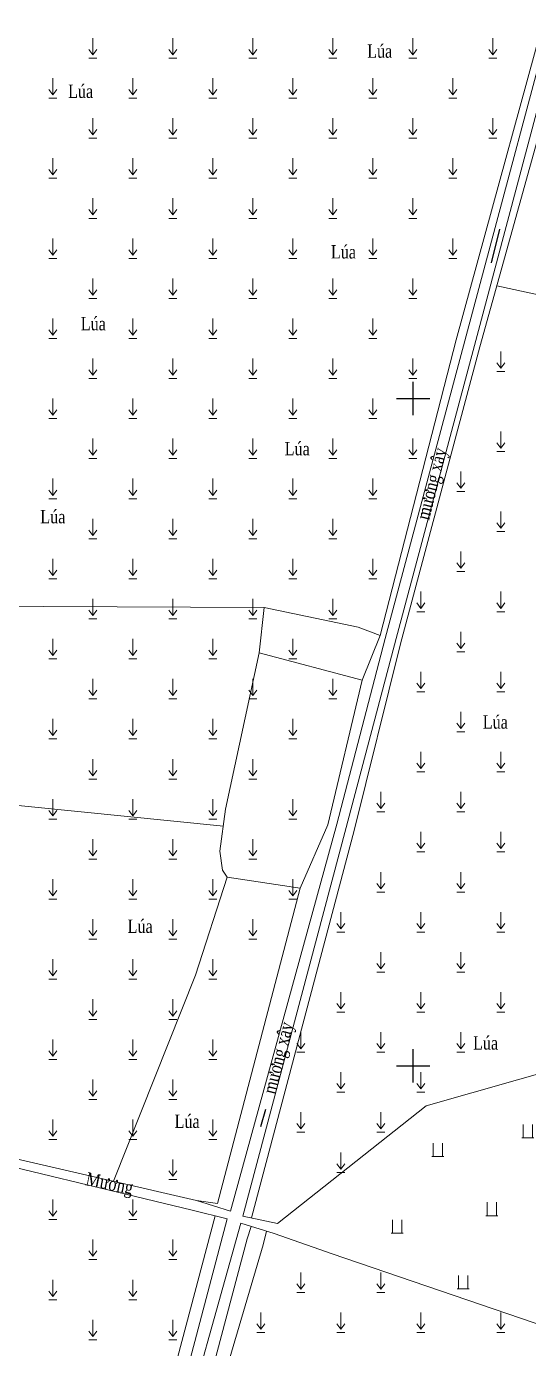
# Model space of a CAD drawing. Header units: metres. Extents: x 585499 to 586851, y 1565849 to 1566901.
# Drawn here: x 586021 to 586058.7, y 1566178.8 to 1566277.9 of the extents above; entities that cross this region are included whole.
import ezdxf

# ---------------------------------------------------------------- set-up
doc = ezdxf.new("R2010")
doc.units = ezdxf.units.M
for name, color, linetype, lineweight in [('duong bo', 97, 'Continuous', 0), ('muong xay', 90, 'Continuous', 0), ('text', 7, 'Continuous', 0), ('ThucVat', 90, 'Continuous', 0), ('thuy van', 111, 'Continuous', 0)]:
    doc.layers.add(name, color=color, linetype=linetype, lineweight=lineweight)
doc.layers.add('K_HUNG', color=7, linetype='Continuous')
doc.styles.add('ghi chu', font='times.ttf', dxfattribs={"height": 1})
doc.styles.get("Standard").update_dxf_attribs({"font": 'simplex.shx'})
doc.linetypes.add('B_DAP_CAO1', pattern='A,0.2,[130,ltypeshp.shx,S=0.7500000000000001,R=0,X=0,Y=0.75],1.2,[130,ltypeshp.shx,S=0.25,R=0,X=0,Y=0.25],1', length=2.4)
doc.linetypes.add('B_DAP_CAO2', pattern='A,0.2,[130,ltypeshp.shx,S=0.7500000000000001,R=0,X=0,Y=-0.75],1.2,[130,ltypeshp.shx,S=0.25,R=0,X=0,Y=-0.25],1', length=2.4)
doc.linetypes.add('TAluy-500', pattern='A,0.667,[130,ltypeshp.shx,S=-0.25,R=0,X=-0.25,Y=0.25],0.333', length=1)
doc.linetypes.add('TAluy-500N', pattern='A,0.667,[130,ltypeshp.shx,S=-0.25,R=0,X=0.25,Y=-0.25],0.333', length=1)
doc.dimstyles.get("Standard").update_dxf_attribs({"dimtxt": 0.18, "dimasz": 0.18, "dimexe": 0.18, "dimexo": 0.0625, "dimgap": 0.09, "dimtad": 0, "dimtih": 1, "dimtoh": 1, "dimdec": 4, "dimzin": 0, "dimdsep": 46, "dimtxsty": 'Standard', "dimcen": 0.09, "dimadec": 0, "dimazin": 0, "dimtfac": 1, "dimtdec": 4, "dimtofl": 0, "dimtmove": 0, "dimatfit": 3, "dimfxl": 1, "dimtolj": 1, "dimtzin": 0, "dimarcsym": 0})

# ---------------------------------------------------------------- blocks, each defined once
blk = doc.blocks.new('fdsa')
at = {"layer": 'ThucVat', "color": 8}
for p, q in [((586981.4263575979, 1565459.991382506), (586981.4263575979, 1565458.991382506)), ((586982.1263575979, 1565459.991382506), (586982.1263575979, 1565458.991382506))]:
    blk.add_line(p, q, dxfattribs=at)
blk.add_lwpolyline([(586981.326357598, 1565458.991382506), (586982.2263575979, 1565458.991382506)], dxfattribs=at)
blk = doc.blocks.new('aa')
at = {"layer": 'ThucVat', "color": 8}
for p, q in [((586849.3487158166, 1565409.619042327), (586849.3487158166, 1565410.869042327)), ((586849.3487158166, 1565409.619042327), (586849.0487158166, 1565410.019042327)), ((586849.3487158166, 1565409.619042327), (586849.6487158167, 1565410.019042327)), ((586849.0487158166, 1565409.369042327), (586849.6487158167, 1565409.369042327))]:
    blk.add_line(p, q, dxfattribs=at)

msp = doc.modelspace()

# ---------------------------------------------------------------- linework, layer by layer
at = {"layer": 'duong bo', "color": 8, "linetype": 'B_DAP_CAO1', "elevation": 14.25}
for points in [[(586046.1740236235, 1566228.887469895), (586047.5260000001, 1566232.237), (586053.238, 1566254.377), (586061.238, 1566283.671), (586061.501003689, 1566286.437478748), (586061.7390672351, 1566287.495220035)], [(586063.1660000001, 1566283.212), (586055.0140000001, 1566253.854), (586049.055, 1566231.616), (586045.589, 1566217.642), (586037.8769400567, 1566188.613296122)], [(586041.533, 1566213.319), (586043.609, 1566218.062), (586046.1740236235, 1566228.887469895)], [(586030.1610000001, 1566169.942), (586035.1622208458, 1566188.757167235)]]:
    msp.add_lwpolyline(points, dxfattribs=at)
at = {"layer": 'duong bo', "color": 8, "elevation": 14.25}
for points in [[(586061.2478318124, 1566199.94069233), (586062.4324100881, 1566210.297871422), (586065.4739205772, 1566231.270727539), (586068.8161870292, 1566244.384314237), (586065.6425749093, 1566256.406310095), (586056.2857907407, 1566258.434131571)], [(586038.8421313096, 1566234.328795638), (586011.2373796004, 1566234.4524833)], [(586047.5260000001, 1566232.237), (586045.8840000001, 1566232.861), (586038.8421313096, 1566234.328795638), (586038.4640096597, 1566230.930551636)], [(586046.1740236235, 1566228.887469895), (586038.4640096597, 1566230.930551636), (586035.9410000001, 1566219.219), (586035.5188773901, 1566216.0888394), (586035.709, 1566214.656), (586036.0611719503, 1566214.138212944)], [(586010.1879703895, 1566220.529797712), (586035.7721233076, 1566217.966730738)], [(586027.5417345387, 1566191.355463044), (586033.6930151443, 1566206.795686136), (586036.0611719503, 1566214.138212944), (586041.533, 1566213.319)], [(586061.2478318124, 1566199.94069233), (586076.2820127658, 1566194.825022713), (586085.5664094172, 1566195.931231748), (586096.8683120979, 1566191.230005474), (586089.4807742934, 1566171.61167403), (586068.4868848452, 1566178.146245113), (586060.0894200245, 1566180.403765218), (586043.9391336504, 1566185.920908247), (586039.5920000001, 1566187.448)], [(586061.2478318124, 1566199.94069233), (586050.969, 1566197.017), (586039.824, 1566188.195)]]:
    msp.add_lwpolyline(points, dxfattribs=at)
at = {"layer": 'duong bo', "color": 8, "linetype": 'B_DAP_CAO2', "elevation": 14.25}
msp.add_lwpolyline([(586041.533, 1566213.319), (586035.336, 1566189.681), (586033.7570000001, 1566189.919)], dxfattribs=at)
at = {"layer": 'K_HUNG', "color": 8}
for p, q in [((586050, 1566248.75), (586050, 1566251.25)), ((586048.75, 1566250), (586051.25, 1566250)), ((586050, 1566198.75), (586050, 1566201.25)), ((586048.75, 1566200), (586051.25, 1566200))]:
    msp.add_line(p, q, dxfattribs=at)
at = {"layer": 'muong xay', "color": 8, "elevation": 14.25}
for points in [[(586060.18, 1566288), (586062.376, 1566287.289), (586061.738, 1566283.714), (586053.968, 1566254.695), (586047.9160000001, 1566232.019), (586044.287, 1566218.112), (586036.31, 1566189.113), (586033.7570000001, 1566189.919)], [(586039.824, 1566188.195), (586037.2220000001, 1566188.754), (586044.981, 1566217.866), (586048.736, 1566232.016), (586054.7050000001, 1566254.346), (586062.452, 1566283.449), (586063, 1566285.372), (586065.618, 1566284.65)], [(586033.4280000001, 1566189.181), (586036.059, 1566188.538), (586031.106, 1566169.798), (586015.363, 1566110.77), (586009.1510000001, 1566088.357)], [(586029.1140000001, 1566149.688), (586026.893, 1566150.501), (586031.9020000001, 1566169.752), (586037.091, 1566188.208), (586037.091, 1566188.208), (586039.5920000001, 1566187.448)]]:
    msp.add_lwpolyline(points, dxfattribs=at)
at = {"layer": 'thuy van', "color": 8, "linetype": 'TAluy-500', "elevation": 14.25}
for points in [[(585990.188, 1566200.203), (585989.9310000001, 1566199.949), (585989.91, 1566199.544), (586002.506, 1566195.767), (586002.8740000001, 1566194.138), (586003.865, 1566193.897), (586004.942, 1566195.548), (586014.338, 1566193.775), (586033.4280000001, 1566189.181)], [(585990.188, 1566200.203), (585989.9310000001, 1566199.949), (585989.91, 1566199.544), (586002.506, 1566195.767), (586002.8740000001, 1566194.138), (586003.865, 1566193.897), (586004.942, 1566195.548), (586014.338, 1566193.775), (586033.4280000001, 1566189.181)], [(586033.7570000001, 1566189.919), (586014.598, 1566194.347), (586004.7270000001, 1566196.688), (586003.116, 1566197.685), (585990.188, 1566200.203)], [(586033.7570000001, 1566189.919), (586014.598, 1566194.347), (586004.7270000001, 1566196.688), (586003.116, 1566197.685), (585990.188, 1566200.203)]]:
    msp.add_lwpolyline(points, dxfattribs=at)
at = {"layer": 'thuy van', "color": 8, "linetype": 'TAluy-500N', "elevation": 14.25}
for points in [[(586032.9480000001, 1566169.747), (586037.5460000001, 1566187.037), (586037.86165893, 1566187.97381336)], [(586032.9480000001, 1566169.747), (586037.5460000001, 1566187.037), (586037.86165893, 1566187.97381336)], [(586039.0024087676, 1566187.627164069), (586038.746, 1566186.598), (586033.679, 1566169.407)], [(586039.0024087676, 1566187.627164069), (586038.746, 1566186.598), (586033.679, 1566169.407)]]:
    msp.add_lwpolyline(points, dxfattribs=at)

# ---------------------------------------------------------------- block references
at = {"layer": 'ThucVat', "color": 8}
for name, p in [('aa', (-823.3659580755048, 866.1175602956209)), ('aa', (-817.3659580755048, 866.1175602956209)), ('aa', (-811.3659580755048, 866.1175602956209)), ('aa', (-805.3659580755048, 866.1175602956209)), ('aa', (-799.3659580755048, 866.1175602956209)), ('aa', (-793.3659580755048, 866.1175602956209)), ('aa', (-793.3659580755048, 866.1175602956209)), ('aa', (-826.3659580755048, 863.1175602956209)), ('aa', (-820.3659580755048, 863.1175602956209)), ('aa', (-814.3659580755048, 863.1175602956209)), ('aa', (-808.3659580755048, 863.1175602956209)), ('aa', (-802.3659580755048, 863.1175602956209)), ('aa', (-796.3659580755048, 863.1175602956209)), ('aa', (-796.3659580755048, 863.1175602956209)), ('aa', (-823.3659580755048, 860.1175602956209)), ('aa', (-817.3659580755048, 860.1175602956209)), ('aa', (-811.3659580755048, 860.1175602956209)), ('aa', (-805.3659580755048, 860.1175602956209)), ('aa', (-799.3659580755048, 860.1175602956209)), ('aa', (-793.3659580755048, 860.1175602956209)), ('aa', (-793.3659580755048, 860.1175602956209)), ('aa', (-826.3659580755048, 857.1175602956209)), ('aa', (-820.3659580755048, 857.1175602956209)), ('aa', (-814.3659580755048, 857.1175602956209)), ('aa', (-808.3659580755048, 857.1175602956209)), ('aa', (-802.3659580755048, 857.1175602956209)), ('aa', (-796.3659580755048, 857.1175602956209)), ('aa', (-796.3659580755048, 857.1175602956209)), ('aa', (-823.3659580755048, 854.1175602956209)), ('aa', (-817.3659580755048, 854.1175602956209)), ('aa', (-811.3659580755048, 854.1175602956209)), ('aa', (-805.3659580755048, 854.1175602956209)), ('aa', (-799.3659580755048, 854.1175602956209)), ('aa', (-826.3659580755048, 851.1175602956209)), ('aa', (-820.3659580755048, 851.1175602956209)), ('aa', (-814.3659580755048, 851.1175602956209)), ('aa', (-808.3659580755048, 851.1175602956209)), ('aa', (-802.3659580755048, 851.1175602956209)), ('aa', (-796.3659580755048, 851.1175602956209)), ('aa', (-796.3659580755048, 851.1175602956209)), ('aa', (-823.3659580755048, 848.1175602956209)), ('aa', (-817.3659580755048, 848.1175602956209)), ('aa', (-811.3659580755048, 848.1175602956209)), ('aa', (-805.3659580755048, 848.1175602956209)), ('aa', (-799.3659580755048, 848.1175602956209)), ('aa', (-826.3659580755048, 845.1175602956209)), ('aa', (-820.3659580755048, 845.1175602956209)), ('aa', (-814.3659580755048, 845.1175602956209)), ('aa', (-808.3659580755048, 845.1175602956209)), ('aa', (-802.3659580755048, 845.1175602956209)), ('aa', (-792.7742721281247, 842.6541792920325)), ('aa', (-823.3659580755048, 842.1175602956209)), ('aa', (-817.3659580755048, 842.1175602956209)), ('aa', (-811.3659580755048, 842.1175602956209)), ('aa', (-805.3659580755048, 842.1175602956209)), ('aa', (-799.3659580755048, 842.1175602956209)), ('aa', (-826.3659580755048, 839.1175602956209)), ('aa', (-820.3659580755048, 839.1175602956209)), ('aa', (-814.3659580755048, 839.1175602956209)), ('aa', (-808.3659580755048, 839.1175602956209)), ('aa', (-802.3659580755048, 839.1175602956209)), ('aa', (-792.7742721281247, 836.6541792920325)), ('aa', (-823.3659580755048, 836.1175602956209)), ('aa', (-817.3659580755048, 836.1175602956209)), ('aa', (-811.3659580755048, 836.1175602956209)), ('aa', (-805.3659580755048, 836.1175602956209)), ('aa', (-799.3659580755048, 836.1175602956209)), ('aa', (-795.7742721281247, 833.6541792920325)), ('aa', (-826.3659580755048, 833.1175602956209)), ('aa', (-820.3659580755048, 833.1175602956209)), ('aa', (-814.3659580755048, 833.1175602956209)), ('aa', (-808.3659580755048, 833.1175602956209)), ('aa', (-802.3659580755048, 833.1175602956209)), ('aa', (-792.7742721281247, 830.6541792920325)), ('aa', (-823.3659580755048, 830.1175602956209)), ('aa', (-817.3659580755048, 830.1175602956209)), ('aa', (-811.3659580755048, 830.1175602956209)), ('aa', (-805.3659580755048, 830.1175602956209)), ('aa', (-795.7742721281247, 827.6541792920325)), ('aa', (-826.3659580755048, 827.1175602956209)), ('aa', (-820.3659580755048, 827.1175602956209)), ('aa', (-814.3659580755048, 827.1175602956209)), ('aa', (-808.3659580755048, 827.1175602956209)), ('aa', (-802.3659580755048, 827.1175602956209)), ('aa', (-798.7742721281247, 824.6541792920325)), ('aa', (-792.7742721281247, 824.6541792920325)), ('aa', (-823.3659580755048, 824.1175602956209)), ('aa', (-817.3659580755048, 824.1175602956209)), ('aa', (-811.3659580755048, 824.1175602956209)), ('aa', (-805.3659580755048, 824.1175602956209)), ('aa', (-795.7742721281247, 821.6541792920325)), ('aa', (-826.3659580755048, 821.1175602956209)), ('aa', (-820.3659580755048, 821.1175602956209)), ('aa', (-814.3659580755048, 821.1175602956209)), ('aa', (-808.3659580755048, 821.1175602956209)), ('aa', (-798.7742721281247, 818.6541792920325)), ('aa', (-792.7742721281247, 818.6541792920325)), ('aa', (-823.3659580755048, 818.1175602956209)), ('aa', (-817.3659580755048, 818.1175602956209)), ('aa', (-811.3659580755048, 818.1175602956209)), ('aa', (-805.3659580755048, 818.1175602956209)), ('aa', (-826.3659580755048, 815.1175602956209)), ('aa', (-820.3659580755048, 815.1175602956209)), ('aa', (-814.3659580755048, 815.1175602956209)), ('aa', (-808.3659580755048, 815.1175602956209)), ('aa', (-795.7742721281247, 815.6541792920325)), ('aa', (-823.3659580755048, 812.1175602956209)), ('aa', (-817.3659580755048, 812.1175602956209)), ('aa', (-811.3659580755048, 812.1175602956209)), ('aa', (-798.7742721281247, 812.6541792920325)), ('aa', (-792.7742721281247, 812.6541792920325)), ('aa', (-826.3659580755048, 809.1175602956209)), ('aa', (-820.3659580755048, 809.1175602956209)), ('aa', (-814.3659580755048, 809.1175602956209)), ('aa', (-808.3659580755048, 809.1175602956209)), ('aa', (-801.7742721281247, 809.6541792920325)), ('aa', (-795.7742721281247, 809.6541792920325)), ('aa', (-823.3659580755048, 806.1175602956209)), ('aa', (-817.3659580755048, 806.1175602956209)), ('aa', (-811.3659580755048, 806.1175602956209)), ('aa', (-798.7742721281247, 806.6541792920325)), ('aa', (-792.7742721281247, 806.6541792920325)), ('aa', (-826.3659580755048, 803.1175602956209)), ('aa', (-820.3659580755048, 803.1175602956209)), ('aa', (-814.3659580755048, 803.1175602956209)), ('aa', (-808.3659580755048, 803.1175602956209)), ('aa', (-801.7742721281247, 803.6541792920325)), ('aa', (-795.7742721281247, 803.6541792920325)), ('aa', (-823.3659580755048, 800.1175602956209)), ('aa', (-817.3659580755048, 800.1175602956209)), ('aa', (-811.3659580755048, 800.1175602956209)), ('aa', (-804.7742721281247, 800.6541792920325)), ('aa', (-798.7742721281247, 800.6541792920325)), ('aa', (-792.7742721281247, 800.6541792920325)), ('aa', (-826.3659580755048, 797.1175602956209)), ('aa', (-820.3659580755048, 797.1175602956209)), ('aa', (-814.3659580755048, 797.1175602956209)), ('aa', (-801.7742721281247, 797.6541792920325)), ('aa', (-795.7742721281247, 797.6541792920325)), ('aa', (-823.3659580755048, 794.1175602956209)), ('aa', (-817.3659580755048, 794.1175602956209)), ('aa', (-804.7742721281247, 794.6541792920325)), ('aa', (-798.7742721281247, 794.6541792920325)), ('aa', (-792.7742721281247, 794.6541792920325)), ('aa', (-826.3659580755048, 791.1175602956209)), ('aa', (-820.3659580755048, 791.1175602956209)), ('aa', (-814.3659580755048, 791.1175602956209)), ('aa', (-807.7742721281247, 791.6541792920325)), ('aa', (-801.7742721281247, 791.6541792920325)), ('aa', (-795.7742721281247, 791.6541792920325)), ('aa', (-823.3659580755048, 788.1175602956209)), ('aa', (-817.3659580755048, 788.1175602956209)), ('aa', (-804.7742721281247, 788.6541792920325)), ('aa', (-798.7742721281247, 788.6541792920325)), ('aa', (-826.3659580755048, 785.1175602956209)), ('aa', (-820.3659580755048, 785.1175602956209)), ('aa', (-814.3659580755048, 785.1175602956209)), ('aa', (-807.7742721281247, 785.6541792920325)), ('aa', (-801.7742721281247, 785.6541792920325)), ('fdsa', (-923.1809285203926, 735.6115546235815)), ('fdsa', (-929.9133776208619, 734.224838739261)), ('aa', (-817.3659580755048, 782.1175602956209)), ('aa', (-804.7742721281247, 782.6541792920325)), ('aa', (-826.3659580755048, 779.1175602956209)), ('aa', (-820.3659580755048, 779.1175602956209)), ('fdsa', (-925.8857324400451, 729.7888192259707)), ('fdsa', (-932.9655197486281, 728.4719908796251)), ('aa', (-823.3659580755048, 776.1175602956209)), ('aa', (-817.3659580755048, 776.1175602956209)), ('aa', (-826.3659580755048, 773.1175602956209)), ('aa', (-820.3659580755048, 773.1175602956209)), ('aa', (-807.7742721281247, 773.6541792920325)), ('aa', (-801.7742721281247, 773.6541792920325)), ('fdsa', (-928.0362732612994, 724.3118432264309)), ('aa', (-810.7742721281247, 770.6541792920325)), ('aa', (-804.7742721281247, 770.6541792920325)), ('aa', (-798.7742721281247, 770.6541792920325)), ('aa', (-792.7742721281247, 770.6541792920325)), ('aa', (-823.3659580755048, 770.1175602956209)), ('aa', (-817.3659580755048, 770.1175602956209))]:
    msp.add_blockref(name, p, dxfattribs=at)

# ---------------------------------------------------------------- texts
at = {"layer": 'text', "color": 8, "style": 'ghi chu', "width": 0.8}
for p in [(586046.5538788962, 1566275.514367937, 14.25), (586024.1282959847, 1566272.507134541, 14.25), (586043.8356264221, 1566260.478304901, 14.25), (586025.0816474401, 1566255.09800668, 14.25), (586040.3703557319, 1566245.734743153, 14.25), (586022.0463768917, 1566240.641852914, 14.25), (586055.224469417, 1566225.258925343, 14.25), (586028.5934892967, 1566209.964247095, 14.25), (586054.4922787921, 1566201.222262957, 14.25), (586032.1126405292, 1566195.352487633, 14.25)]:
    msp.add_text('Lúa', height=0.9999999999999998, dxfattribs=at).set_placement(p)
for s, height, rotation, p in [('mương xây', 1, 75.87062861967412, (586051.1932486543, 1566240.8283847, 14.25)), ('mương xây', 1, 75.87062861967412, (586039.6774967278, 1566197.817039696, 14.25)), ('Mương', 0.9999999999999997, 348.6146796170155, (586025.3915216662, 1566191.069737613, 14.25))]:
    msp.add_text(s, height=height, rotation=rotation, dxfattribs=at).set_placement(p)

# ---------------------------------------------------------------- leaders
at = {"layer": 'muong xay', "color": 8}
for points in [[(586055.8848211423, 1566260.14333608, 14.25), (586056.4996436832, 1566262.665809398, 14.25)], [(586038.5833375029, 1566195.454696634, 14.25), (586038.968245845, 1566196.751649444, 14.25)]]:
    msp.add_leader(points, dimstyle='Standard', dxfattribs=at)

doc.saveas('drawing.dxf')
